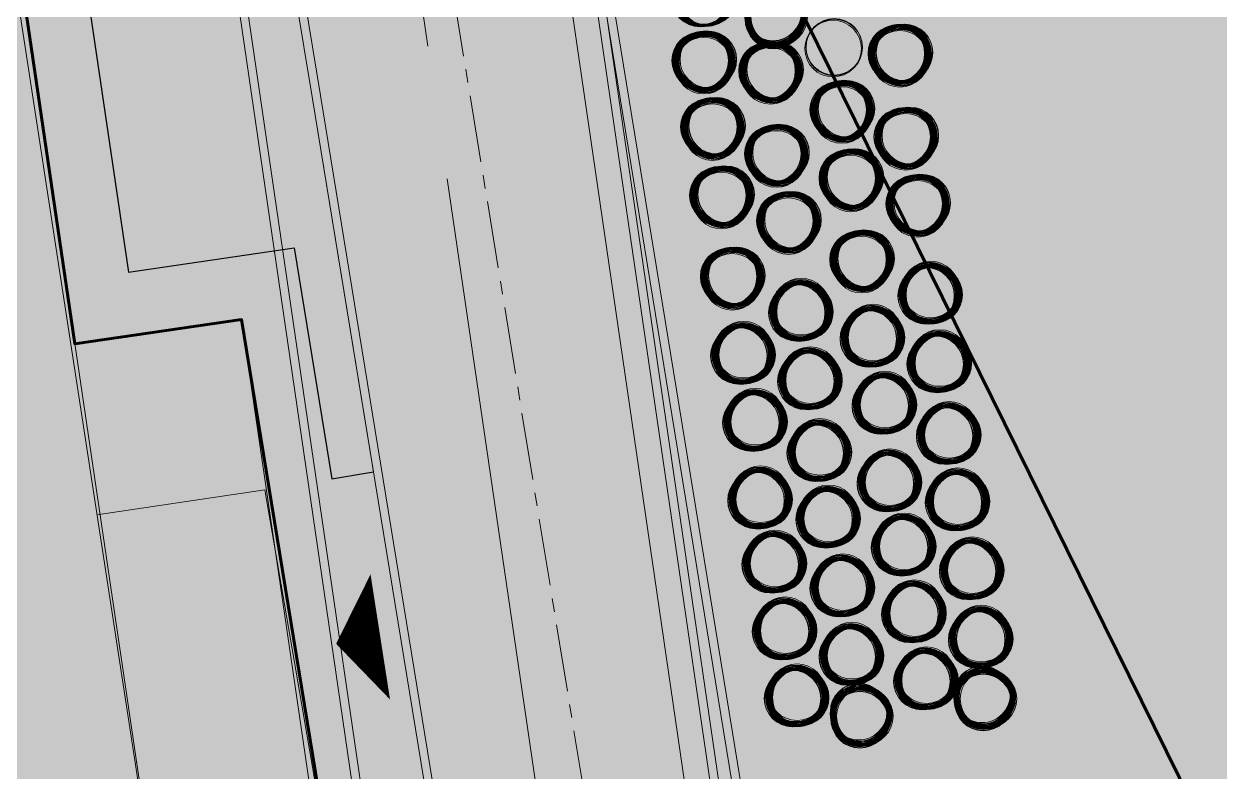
# Model space of a CAD drawing. Header units: metres. Extents: x 2 to 659295185, y -28 to 1124222152.
# Drawn here: x 656991.47 to 657019.82, y 1124601.8 to 1124619.52 of the extents above; entities that cross this region are included whole.
import ezdxf

# ---------------------------------------------------------------- set-up
doc = ezdxf.new("R2010")
doc.units = ezdxf.units.M
doc.header["$MEASUREMENT"] = 0
doc.linetypes.add('CENTER', pattern=[50.8, 31.75, -6.35, 6.35, -6.35])
for name, color, linetype, lineweight in [("a''brocal", 220, 'CONTINUOUS', 15), ('area verde', 76, 'CONTINUOUS', 13), ('ZONIFICACION', 7, 'CONTINUOUS', 30)]:
    doc.layers.add(name, color=color, linetype=linetype, lineweight=lineweight)
doc.layers.add('Fabrica malla electrosoldada', color=7, linetype='CONTINUOUS', lineweight=15, true_color=0x7fc867)

# ---------------------------------------------------------------- blocks, each defined once
blk = doc.blocks.new('FABRICA DE MALLA ELECTROSOLDADA')
at = {"layer": "a''brocal"}
for p, q in [((656998.245, 1124632.003), (657011.904, 1124548.49)), ((656998.443, 1124632.035), (657012.134, 1124548.321)), ((656991.084, 1124631.18), (656994.559, 1124609.936)), ((656991.282, 1124631.212), (656994.756, 1124609.969)), ((656994.559, 1124609.936), (656996.012, 1124601.051)), ((656994.559, 1124609.936), (656997.292, 1124593.22)), ((656994.756, 1124609.969), (656999.609, 1124580.294))]:
    blk.add_line(p, q, dxfattribs=at)
at = {"layer": 'Fabrica malla electrosoldada', "color": 9, "linetype": 'CENTER', "ltscale": 0.5}
blk.add_line((656994.087, 1124633.124, 409.595), (657002.832, 1124573.316, 409.595), dxfattribs=at)
at = {"layer": 'Fabrica malla electrosoldada', "color": 9, "ltscale": 0.2}
for p, q in [((656998.607, 1124631.931, 409.595), (657006.743, 1124576.283, 409.595)), ((656997.815, 1124631.822, 409.595), (657005.952, 1124576.167, 409.595)), ((656998.409, 1124631.904, 409.595), (657006.574, 1124576.056, 409.595)), ((656990.286, 1124630.785, 409.595), (656998.461, 1124574.87, 409.595)), ((656990.087, 1124630.757, 409.595), (656998.234, 1124575.039, 409.595))]:
    blk.add_line(p, q, dxfattribs=at)
at = {"layer": 'Fabrica malla electrosoldada', "color": 1, "lineweight": 70, "ltscale": 4}
blk.add_line((657000.225, 1124623.972), (657015.905, 1124592.22, 408.451), dxfattribs=at)
at = {"layer": 'Fabrica malla electrosoldada', "linetype": 'CENTER', "lineweight": 15, "ltscale": 0.05}
blk.add_line((656996.254, 1124622.492), (657003.063, 1124580.859), dxfattribs=at)
at = {"layer": 'Fabrica malla electrosoldada', "color": 5, "lineweight": 30, "ltscale": 4}
for p, q in [((656989.266, 1124612.141), (656990.204, 1124605.781)), ((656990.204, 1124605.781), (656994.131, 1124606.355)), ((656994.131, 1124606.355), (656995.025, 1124600.889)), ((656995.025, 1124600.889), (656996.012, 1124601.051))]:
    blk.add_line(p, q, dxfattribs=at)
at = {"layer": 'Fabrica malla electrosoldada', "ltscale": 0.2}
for p, q in [((656988.931, 1124604.079, 409.595), (656992.889, 1124604.658, 409.595)), ((656992.889, 1124604.658, 409.595), (656994.625, 1124592.784, 409.595))]:
    blk.add_line(p, q, dxfattribs=at)
at = {"layer": 'Fabrica malla electrosoldada', "linetype": 'Continuous'}
for p, q in [((656989.46, 1124600.037, 409.585), (656993.435, 1124600.628, 409.589)), ((656993.435, 1124600.628, 409.589), (656995.552, 1124588.373, 409.577))]:
    blk.add_line(p, q, dxfattribs=at)
at = {"layer": 'Fabrica malla electrosoldada', "color": 7, "lineweight": 70, "ltscale": 4, "elevation": 409.553, "flags": 128}
blk.add_lwpolyline([(656970.654, 1124609.394), (656987.782, 1124611.922), (656988.939, 1124604.08), (656992.889, 1124604.658), (656995.552, 1124588.373), (656991.349, 1124587.749), (656993.121, 1124576.244), (656975.945, 1124573.767), (656975.118, 1124579.662), (656970.383, 1124578.959), (656966.699, 1124602.797), (656971.559, 1124603.519), (656970.654, 1124609.394)], close=True, dxfattribs=at)
at = {"layer": 'Fabrica malla electrosoldada', "linetype": 'Continuous'}
for points, elevation in [([(656976.15, 1124573.723), (656993.121, 1124576.244), (656987.629, 1124611.935), (656970.654, 1124609.394), (656976.15, 1124573.723)], 409.553), ([(656970.938, 1124609.469), (656987.777, 1124611.954), (656993.027, 1124576.379), (656975.945, 1124573.767), (656970.938, 1124609.469)], 409.595)]:
    blk.add_lwpolyline(points, dxfattribs=dict(at, elevation=elevation))
at = {"layer": 'Fabrica malla electrosoldada', "color": 1, "lineweight": 30, "ltscale": 4, "flags": 128}
blk.add_lwpolyline([(656996.175, 1124597.143, 3, 0, 0), (656995.129, 1124596.98, 0, 0, 0)], format="xyseb", dxfattribs=at)
at = {"layer": 'Fabrica malla electrosoldada', "color": 9, "lineweight": 13}
for centre in [(657003.751, 1124612.265), (657003.757, 1124612.265), (657003.781, 1124612.309), (657003.784, 1124612.292), (657003.787, 1124612.269), (657003.807, 1124612.26), (657003.811, 1124612.272), (657003.817, 1124612.273), (657003.839, 1124612.276), (657003.841, 1124612.317), (657003.843, 1124612.3), (657003.846, 1124612.277), (657003.846, 1124612.277), (657003.851, 1124612.278), (657003.852, 1124612.278), (657003.866, 1124612.268), (657003.876, 1124612.321), (657003.879, 1124612.305), (657003.882, 1124612.282), (657003.899, 1124612.284), (657003.902, 1124612.273), (657003.911, 1124612.286), (657003.934, 1124612.289), (657003.946, 1124612.29), (657005.478, 1124611.878), (657005.482, 1124611.933), (657005.483, 1124611.927), (657005.486, 1124611.818), (657005.487, 1124611.898), (657005.49, 1124611.874), (657005.49, 1124611.783), (657005.491, 1124611.868), (657005.494, 1124611.845), (657005.495, 1124611.838), (657005.495, 1124611.838), (657005.496, 1124611.833), (657005.496, 1124611.832), (657005.5, 1124611.803), (657005.502, 1124611.785), (657005.504, 1124611.774), (657005.507, 1124611.75), (657005.508, 1124611.738), (657005.51, 1124611.901), (657005.518, 1124611.841), (657005.523, 1124611.806), (657005.527, 1124611.903), (657005.534, 1124611.843), (657005.539, 1124611.808), (657005.551, 1124611.875), (657005.557, 1124611.828), (657005.559, 1124611.815), (657005.562, 1124611.883), (657005.562, 1124611.877), (657005.564, 1124611.78), (657005.566, 1124611.848), (657005.573, 1124611.795), (657005.575, 1124611.783), (657005.589, 1124611.851), (657005.606, 1124611.853), (657005.63, 1124611.825), (657006.933, 1124611.117), (657006.907, 1124611.076), (657006.935, 1124611.101), (657008.406, 1124610.957), (657008.417, 1124610.958), (657008.441, 1124610.961), (657008.447, 1124610.901), (657008.45, 1124610.975), (657008.451, 1124610.89), (657008.453, 1124610.963), (657008.462, 1124610.892), (657008.47, 1124610.965), (657008.473, 1124610.942), (657008.475, 1124610.926), (657008.483, 1124610.906), (657008.486, 1124610.979), (657008.492, 1124610.835), (657008.495, 1124610.908), (657008.5, 1124610.969), (657008.501, 1124610.969), (657008.506, 1124610.97), (657008.506, 1124610.97), (657008.509, 1124610.947), (657008.511, 1124610.931), (657008.512, 1124610.971), (657008.515, 1124610.899), (657008.518, 1124610.876), (657008.521, 1124610.859), (657008.535, 1124610.974), (657008.541, 1124610.975), (657008.542, 1124610.914), (657008.545, 1124610.903), (657008.545, 1124610.987), (657008.551, 1124610.903), (657008.565, 1124610.978), (657008.568, 1124610.955), (657008.57, 1124610.938), (657008.595, 1124610.982), (657008.601, 1124610.982), (657003.755, 1124610.793), (657003.767, 1124610.794), (657003.79, 1124610.797), (657003.797, 1124610.737), (657003.799, 1124610.811), (657003.8, 1124610.726), (657003.802, 1124610.799), (657003.812, 1124610.728), (657003.819, 1124610.801), (657003.822, 1124610.778), (657003.825, 1124610.762), (657003.832, 1124610.742), (657003.835, 1124610.815), (657003.842, 1124610.671), (657003.844, 1124610.744), (657003.849, 1124610.805), (657003.85, 1124610.805), (657003.855, 1124610.806), (657003.855, 1124610.806), (657003.858, 1124610.783), (657003.86, 1124610.767), (657003.862, 1124610.807), (657003.864, 1124610.735), (657003.868, 1124610.712), (657003.87, 1124610.695), (657003.884, 1124610.81), (657003.89, 1124610.811), (657003.892, 1124610.75), (657003.894, 1124610.823), (657003.894, 1124610.739), (657003.9, 1124610.739), (657003.914, 1124610.814), (657003.917, 1124610.791), (657003.92, 1124610.774), (657003.944, 1124610.818), (657003.95, 1124610.818), (657005.34, 1124610.551), (657005.352, 1124610.553), (657005.375, 1124610.556), (657005.384, 1124610.569), (657005.387, 1124610.558), (657005.404, 1124610.56), (657005.42, 1124610.574), (657005.434, 1124610.564), (657005.435, 1124610.564), (657005.44, 1124610.565), (657005.44, 1124610.565), (657005.447, 1124610.565), (657005.469, 1124610.568), (657005.475, 1124610.569), (657005.479, 1124610.582), (657005.499, 1124610.572), (657005.503, 1124610.549), (657005.529, 1124610.576), (657005.535, 1124610.577), (657005.382, 1124610.496), (657005.385, 1124610.485), (657005.397, 1124610.486), (657005.407, 1124610.537), (657005.41, 1124610.52), (657005.417, 1124610.501), (657005.427, 1124610.429), (657005.429, 1124610.503), (657005.443, 1124610.542), (657005.445, 1124610.525), (657005.449, 1124610.493), (657005.453, 1124610.47), (657005.455, 1124610.454), (657005.477, 1124610.508), (657005.479, 1124610.497), (657005.485, 1124610.498), (657005.505, 1124610.533), (657007.029, 1124609.625), (657007.04, 1124609.627), (657007.064, 1124609.63), (657007.07, 1124609.57), (657007.073, 1124609.643), (657007.074, 1124609.559), (657007.076, 1124609.631), (657007.085, 1124609.56), (657007.093, 1124609.634), (657007.096, 1124609.611), (657007.098, 1124609.594), (657007.106, 1124609.574), (657007.109, 1124609.648), (657007.115, 1124609.503), (657007.118, 1124609.576), (657007.123, 1124609.637), (657007.124, 1124609.638), (657007.128, 1124609.638), (657007.129, 1124609.638), (657007.132, 1124609.615), (657007.134, 1124609.599), (657007.135, 1124609.639), (657007.138, 1124609.567), (657007.141, 1124609.544), (657007.143, 1124609.528), (657007.158, 1124609.642), (657007.164, 1124609.643), (657007.165, 1124609.582), (657007.168, 1124609.571), (657007.168, 1124609.655), (657007.174, 1124609.572), (657007.188, 1124609.646), (657007.191, 1124609.623), (657007.193, 1124609.607), (657007.218, 1124609.65), (657007.223, 1124609.651), (657003.963, 1124609.22), (657003.975, 1124609.221), (657003.998, 1124609.224), (657004.005, 1124609.164), (657004.007, 1124609.238), (657004.008, 1124609.153), (657004.01, 1124609.226), (657004.02, 1124609.155), (657004.027, 1124609.228), (657004.03, 1124609.205), (657004.033, 1124609.189), (657004.04, 1124609.169), (657004.043, 1124609.242), (657004.052, 1124609.171), (657004.057, 1124609.232), (657004.058, 1124609.232), (657004.063, 1124609.233), (657004.063, 1124609.233), (657004.066, 1124609.21), (657004.068, 1124609.194), (657004.07, 1124609.234), (657004.072, 1124609.162), (657004.075, 1124609.139), (657004.092, 1124609.237), (657004.098, 1124609.238), (657004.1, 1124609.177), (657004.102, 1124609.25), (657004.102, 1124609.166), (657004.108, 1124609.166), (657004.122, 1124609.241), (657004.125, 1124609.218), (657004.128, 1124609.201), (657004.152, 1124609.245), (657004.158, 1124609.245), (657004.05, 1124609.098), (657004.078, 1124609.122), (657008.543, 1124608.988), (657008.554, 1124608.99), (657008.578, 1124608.993), (657008.584, 1124608.933), (657008.587, 1124609.006), (657008.588, 1124608.922), (657008.59, 1124608.994), (657008.599, 1124608.923), (657008.607, 1124608.997), (657008.61, 1124608.973), (657008.612, 1124608.957), (657008.62, 1124608.937), (657008.623, 1124609.011), (657008.629, 1124608.866), (657008.632, 1124608.939), (657008.637, 1124609), (657008.638, 1124609.001), (657008.643, 1124609.001), (657008.643, 1124609.001), (657008.646, 1124608.978), (657008.648, 1124608.962), (657008.649, 1124609.002), (657008.652, 1124608.93), (657008.655, 1124608.907), (657008.657, 1124608.891), (657008.672, 1124609.005), (657008.678, 1124609.006), (657008.679, 1124608.945), (657008.682, 1124608.934), (657008.682, 1124609.018), (657008.688, 1124608.935), (657008.702, 1124609.009), (657008.705, 1124608.986), (657008.707, 1124608.97), (657008.732, 1124609.013), (657008.738, 1124609.014), (657005.477, 1124608.583), (657005.489, 1124608.584), (657005.512, 1124608.587), (657005.521, 1124608.6), (657005.524, 1124608.589), (657005.541, 1124608.591), (657005.544, 1124608.568), (657005.557, 1124608.605), (657005.571, 1124608.595), (657005.572, 1124608.595), (657005.577, 1124608.596), (657005.577, 1124608.596), (657005.58, 1124608.573), (657005.584, 1124608.597), (657005.606, 1124608.6), (657005.612, 1124608.601), (657005.616, 1124608.613), (657005.636, 1124608.604), (657005.639, 1124608.581), (657005.642, 1124608.564), (657005.666, 1124608.608), (657005.672, 1124608.608), (657005.519, 1124608.527), (657005.522, 1124608.516), (657005.534, 1124608.518), (657005.547, 1124608.552), (657005.554, 1124608.532), (657005.564, 1124608.461), (657005.566, 1124608.534), (657005.582, 1124608.557), (657005.586, 1124608.525), (657005.59, 1124608.502), (657005.592, 1124608.485), (657005.614, 1124608.54), (657005.616, 1124608.529), (657005.622, 1124608.529), (657007.243, 1124608.004), (657007.255, 1124608.005), (657007.279, 1124608.008), (657007.288, 1124608.021), (657007.29, 1124608.01), (657007.308, 1124608.012), (657007.323, 1124608.026), (657007.337, 1124608.016), (657007.338, 1124608.016), (657007.343, 1124608.017), (657007.343, 1124608.017), (657007.346, 1124607.994), (657007.35, 1124608.018), (657007.373, 1124608.021), (657007.378, 1124608.022), (657007.383, 1124608.034), (657007.403, 1124608.025), (657007.406, 1124608.002), (657007.432, 1124608.029), (657007.438, 1124608.029), (657007.285, 1124607.948), (657007.288, 1124607.937), (657007.3, 1124607.939), (657007.311, 1124607.989), (657007.313, 1124607.973), (657007.32, 1124607.953), (657007.33, 1124607.882), (657007.333, 1124607.955), (657007.348, 1124607.977), (657007.353, 1124607.946), (657007.356, 1124607.923), (657007.358, 1124607.906), (657007.38, 1124607.961), (657007.382, 1124607.95), (657007.388, 1124607.95), (657007.408, 1124607.985), (657004.177, 1124607.598), (657004.189, 1124607.6), (657004.213, 1124607.603), (657004.219, 1124607.543), (657004.222, 1124607.616), (657004.222, 1124607.532), (657004.225, 1124607.605), (657004.234, 1124607.533), (657004.242, 1124607.607), (657004.245, 1124607.584), (657004.247, 1124607.567), (657004.255, 1124607.548), (657004.257, 1124607.621), (657004.264, 1124607.476), (657004.267, 1124607.55), (657004.271, 1124607.611), (657004.272, 1124607.611), (657004.277, 1124607.612), (657004.277, 1124607.611), (657004.28, 1124607.588), (657004.283, 1124607.572), (657004.284, 1124607.612), (657004.287, 1124607.54), (657004.29, 1124607.517), (657004.292, 1124607.501), (657004.307, 1124607.615), (657004.313, 1124607.616), (657004.314, 1124607.555), (657004.316, 1124607.544), (657004.317, 1124607.629), (657004.322, 1124607.545), (657004.337, 1124607.619), (657004.34, 1124607.596), (657004.342, 1124607.58), (657004.366, 1124607.623), (657004.372, 1124607.624), (657008.966, 1124607.431), (657009.016, 1124607.425), (657009.021, 1124607.426), (657008.826, 1124607.4), (657008.838, 1124607.402), (657008.862, 1124607.405), (657008.868, 1124607.345), (657008.871, 1124607.418), (657008.872, 1124607.334), (657008.874, 1124607.407), (657008.883, 1124607.335), (657008.891, 1124607.409), (657008.894, 1124607.386), (657008.896, 1124607.37), (657008.904, 1124607.35), (657008.907, 1124607.423), (657008.913, 1124607.279), (657008.916, 1124607.352), (657008.921, 1124607.413), (657008.922, 1124607.413), (657008.926, 1124607.414), (657008.927, 1124607.414), (657008.93, 1124607.391), (657008.932, 1124607.374), (657008.933, 1124607.415), (657008.936, 1124607.342), (657008.939, 1124607.319), (657008.941, 1124607.303), (657008.956, 1124607.418), (657008.962, 1124607.418), (657008.963, 1124607.358), (657008.966, 1124607.346), (657008.971, 1124607.347), (657008.986, 1124607.422), (657008.989, 1124607.398), (657008.991, 1124607.382), (657005.761, 1124606.995), (657005.772, 1124606.997), (657005.796, 1124607), (657005.802, 1124606.94), (657005.805, 1124607.013), (657005.806, 1124606.929), (657005.808, 1124607.001), (657005.818, 1124606.93), (657005.825, 1124607.004), (657005.828, 1124606.981), (657005.831, 1124606.964), (657005.838, 1124606.944), (657005.841, 1124607.018), (657005.848, 1124606.873), (657005.85, 1124606.946), (657005.855, 1124607.007), (657005.856, 1124607.008), (657005.861, 1124607.008), (657005.861, 1124607.008), (657005.864, 1124606.985), (657005.866, 1124606.969), (657005.867, 1124607.009), (657005.87, 1124606.937), (657005.873, 1124606.914), (657005.876, 1124606.898), (657005.89, 1124607.012), (657005.896, 1124607.013), (657005.897, 1124606.952), (657005.9, 1124607.025), (657005.9, 1124606.941), (657005.906, 1124606.942), (657005.92, 1124607.016), (657005.923, 1124606.993), (657005.926, 1124606.977), (657005.95, 1124607.02), (657005.956, 1124607.021), (657007.497, 1124606.081), (657007.509, 1124606.083), (657007.533, 1124606.086), (657007.539, 1124606.026), (657007.542, 1124606.099), (657007.542, 1124606.015), (657007.545, 1124606.087), (657007.554, 1124606.016), (657007.562, 1124606.09), (657007.565, 1124606.067), (657007.567, 1124606.05), (657007.575, 1124606.03), (657007.577, 1124606.104), (657007.587, 1124606.032), (657007.591, 1124606.093), (657007.592, 1124606.094), (657007.597, 1124606.094), (657007.597, 1124606.094), (657007.6, 1124606.071), (657007.603, 1124606.055), (657007.604, 1124606.095), (657007.607, 1124606.023), (657007.627, 1124606.098), (657007.633, 1124606.099), (657007.634, 1124606.038), (657007.636, 1124606.027), (657007.637, 1124606.111), (657007.642, 1124606.028), (657007.657, 1124606.102), (657007.66, 1124606.079), (657007.662, 1124606.063), (657007.686, 1124606.106), (657007.692, 1124606.107), (657007.584, 1124605.959), (657007.61, 1124606), (657007.612, 1124605.984), (657004.431, 1124605.676), (657004.443, 1124605.677), (657004.467, 1124605.68), (657004.473, 1124605.62), (657004.476, 1124605.694), (657004.476, 1124605.609), (657004.479, 1124605.682), (657004.488, 1124605.611), (657004.496, 1124605.684), (657004.499, 1124605.661), (657004.501, 1124605.645), (657004.509, 1124605.625), (657004.512, 1124605.698), (657004.518, 1124605.554), (657004.521, 1124605.627), (657004.525, 1124605.688), (657004.526, 1124605.688), (657004.532, 1124605.689), (657004.531, 1124605.689), (657004.535, 1124605.666), (657004.537, 1124605.65), (657004.538, 1124605.69), (657004.541, 1124605.618), (657004.544, 1124605.595), (657004.546, 1124605.578), (657004.561, 1124605.693), (657004.567, 1124605.694), (657004.568, 1124605.633), (657004.57, 1124605.622), (657004.571, 1124605.706), (657004.576, 1124605.622), (657004.591, 1124605.697), (657004.594, 1124605.674), (657004.596, 1124605.657), (657004.62, 1124605.701), (657004.626, 1124605.701), (657009.11, 1124605.222), (657009.116, 1124605.223), (657009.141, 1124605.266), (657009.143, 1124605.25), (657009.146, 1124605.227), (657009.16, 1124605.301), (657009.166, 1124605.302), (657009.166, 1124605.217), (657009.169, 1124605.291), (657009.17, 1124605.23), (657009.176, 1124605.231), (657009.191, 1124605.345), (657009.193, 1124605.329), (657009.196, 1124605.306), (657009.199, 1124605.234), (657009.2, 1124605.274), (657009.202, 1124605.258), (657009.205, 1124605.235), (657009.206, 1124605.235), (657009.21, 1124605.235), (657009.211, 1124605.235), (657009.216, 1124605.296), (657009.219, 1124605.37), (657009.225, 1124605.225), (657009.228, 1124605.299), (657009.236, 1124605.279), (657009.238, 1124605.262), (657009.241, 1124605.239), (657009.249, 1124605.313), (657009.258, 1124605.242), (657009.26, 1124605.314), (657009.261, 1124605.23), (657009.264, 1124605.303), (657009.27, 1124605.243), (657009.294, 1124605.246), (657009.305, 1124605.248), (657006.095, 1124604.896), (657006.1, 1124604.897), (657006.103, 1124604.885), (657006.125, 1124604.94), (657006.127, 1124604.923), (657006.13, 1124604.9), (657006.15, 1124604.891), (657006.153, 1124604.964), (657006.162, 1124604.893), (657006.17, 1124604.873), (657006.183, 1124604.907), (657006.195, 1124604.909), (657006.198, 1124604.898), (657006.045, 1124604.817), (657006.051, 1124604.817), (657006.075, 1124604.861), (657006.077, 1124604.844), (657006.08, 1124604.821), (657006.1, 1124604.812), (657006.104, 1124604.825), (657006.11, 1124604.825), (657006.133, 1124604.828), (657006.134, 1124604.869), (657006.136, 1124604.852), (657006.14, 1124604.829), (657006.139, 1124604.829), (657006.145, 1124604.83), (657006.146, 1124604.83), (657006.159, 1124604.82), (657006.172, 1124604.857), (657006.175, 1124604.834), (657006.192, 1124604.836), (657006.195, 1124604.825), (657006.204, 1124604.838), (657006.228, 1124604.841), (657006.24, 1124604.842), (657007.821, 1124604.327), (657007.823, 1124604.311), (657007.849, 1124604.351), (657007.741, 1124604.204), (657007.747, 1124604.205), (657007.771, 1124604.248), (657007.773, 1124604.232), (657007.777, 1124604.208), (657007.791, 1124604.283), (657007.797, 1124604.199), (657007.797, 1124604.284), (657007.799, 1124604.272), (657007.801, 1124604.212), (657007.807, 1124604.212), (657007.827, 1124604.288), (657007.829, 1124604.215), (657007.831, 1124604.256), (657007.833, 1124604.239), (657007.836, 1124604.216), (657007.836, 1124604.216), (657007.841, 1124604.217), (657007.842, 1124604.217), (657007.847, 1124604.278), (657007.856, 1124604.207), (657007.859, 1124604.28), (657007.866, 1124604.26), (657007.869, 1124604.244), (657007.872, 1124604.221), (657007.879, 1124604.295), (657007.889, 1124604.223), (657007.891, 1124604.296), (657007.892, 1124604.212), (657007.894, 1124604.285), (657007.901, 1124604.225), (657007.924, 1124604.228), (657007.936, 1124604.23), (657004.675, 1124603.798), (657004.681, 1124603.799), (657004.706, 1124603.843), (657004.708, 1124603.826), (657004.711, 1124603.803), (657004.725, 1124603.878), (657004.731, 1124603.794), (657004.731, 1124603.878), (657004.734, 1124603.867), (657004.735, 1124603.806), (657004.741, 1124603.807), (657004.755, 1124603.922), (657004.758, 1124603.905), (657004.761, 1124603.882), (657004.764, 1124603.81), (657004.765, 1124603.85), (657004.767, 1124603.834), (657004.77, 1124603.811), (657004.77, 1124603.811), (657004.775, 1124603.812), (657004.776, 1124603.812), (657004.781, 1124603.873), (657004.784, 1124603.946), (657004.79, 1124603.802), (657004.793, 1124603.875), (657004.801, 1124603.855), (657004.803, 1124603.839), (657004.806, 1124603.816), (657004.814, 1124603.889), (657004.823, 1124603.818), (657004.825, 1124603.891), (657004.826, 1124603.806), (657004.829, 1124603.88), (657004.835, 1124603.82), (657004.859, 1124603.823), (657004.87, 1124603.824), (657009.433, 1124603.748), (657009.325, 1124603.601), (657009.331, 1124603.601), (657009.355, 1124603.645), (657009.357, 1124603.628), (657009.36, 1124603.605), (657009.375, 1124603.68), (657009.381, 1124603.68), (657009.38, 1124603.596), (657009.383, 1124603.669), (657009.384, 1124603.608), (657009.39, 1124603.609), (657009.405, 1124603.724), (657009.407, 1124603.707), (657009.41, 1124603.684), (657009.413, 1124603.612), (657009.414, 1124603.653), (657009.416, 1124603.636), (657009.42, 1124603.613), (657009.42, 1124603.613), (657009.426, 1124603.614), (657009.425, 1124603.614), (657009.43, 1124603.675), (657009.44, 1124603.604), (657009.442, 1124603.677), (657009.45, 1124603.657), (657009.452, 1124603.641), (657009.455, 1124603.618), (657009.463, 1124603.691), (657009.472, 1124603.62), (657009.475, 1124603.693), (657009.475, 1124603.609), (657009.478, 1124603.682), (657009.484, 1124603.622), (657009.508, 1124603.625), (657009.52, 1124603.626), (657006.259, 1124603.195), (657006.265, 1124603.196), (657006.289, 1124603.239), (657006.291, 1124603.223), (657006.294, 1124603.2), (657006.309, 1124603.274), (657006.314, 1124603.191), (657006.315, 1124603.275), (657006.317, 1124603.264), (657006.318, 1124603.203), (657006.324, 1124603.204), (657006.339, 1124603.318), (657006.341, 1124603.302), (657006.344, 1124603.279), (657006.347, 1124603.207), (657006.348, 1124603.247), (657006.351, 1124603.231), (657006.354, 1124603.208), (657006.354, 1124603.208), (657006.359, 1124603.209), (657006.36, 1124603.209), (657006.364, 1124603.27), (657006.367, 1124603.343), (657006.374, 1124603.199), (657006.377, 1124603.272), (657006.384, 1124603.252), (657006.386, 1124603.236), (657006.389, 1124603.213), (657006.397, 1124603.286), (657006.407, 1124603.215), (657006.409, 1124603.288), (657006.409, 1124603.203), (657006.412, 1124603.276), (657006.418, 1124603.216), (657006.442, 1124603.22), (657006.454, 1124603.221), (657008.025, 1124602.616), (657008.031, 1124602.617), (657008.055, 1124602.66), (657008.057, 1124602.644), (657008.06, 1124602.621), (657008.075, 1124602.695), (657008.08, 1124602.612), (657008.081, 1124602.696), (657008.083, 1124602.685), (657008.085, 1124602.624), (657008.09, 1124602.625), (657008.105, 1124602.739), (657008.107, 1124602.723), (657008.11, 1124602.7), (657008.113, 1124602.628), (657008.115, 1124602.668), (657008.117, 1124602.652), (657008.12, 1124602.629), (657008.12, 1124602.629), (657008.125, 1124602.629), (657008.126, 1124602.63), (657008.13, 1124602.691), (657008.133, 1124602.764), (657008.14, 1124602.619), (657008.143, 1124602.693), (657008.15, 1124602.673), (657008.152, 1124602.657), (657008.155, 1124602.633), (657008.163, 1124602.707), (657008.173, 1124602.636), (657008.175, 1124602.708), (657008.176, 1124602.624), (657008.178, 1124602.697), (657008.185, 1124602.637), (657008.208, 1124602.64), (657008.22, 1124602.642), (657005.039, 1124602.334), (657005.068, 1124602.359), (657004.959, 1124602.211), (657004.965, 1124602.212), (657004.989, 1124602.255), (657004.992, 1124602.239), (657004.995, 1124602.216), (657005.009, 1124602.29), (657005.015, 1124602.206), (657005.015, 1124602.291), (657005.018, 1124602.28), (657005.019, 1124602.219), (657005.025, 1124602.22), (657005.042, 1124602.318), (657005.045, 1124602.295), (657005.048, 1124602.223), (657005.049, 1124602.263), (657005.051, 1124602.246), (657005.054, 1124602.223), (657005.054, 1124602.223), (657005.059, 1124602.224), (657005.06, 1124602.224), (657005.065, 1124602.285), (657005.074, 1124602.214), (657005.077, 1124602.287), (657005.084, 1124602.268), (657005.087, 1124602.251), (657005.09, 1124602.228), (657005.098, 1124602.302), (657005.107, 1124602.23), (657005.109, 1124602.303), (657005.11, 1124602.219), (657005.113, 1124602.292), (657005.119, 1124602.232), (657005.143, 1124602.235), (657005.154, 1124602.237), (657009.658, 1124602.047), (657009.55, 1124601.9), (657009.556, 1124601.9), (657009.58, 1124601.944), (657009.582, 1124601.927), (657009.585, 1124601.904), (657009.6, 1124601.979), (657009.606, 1124601.98), (657009.605, 1124601.895), (657009.608, 1124601.968), (657009.609, 1124601.908), (657009.615, 1124601.908), (657009.63, 1124602.023), (657009.632, 1124602.006), (657009.635, 1124601.983), (657009.638, 1124601.911), (657009.639, 1124601.952), (657009.641, 1124601.935), (657009.644, 1124601.912), (657009.645, 1124601.912), (657009.65, 1124601.913), (657009.651, 1124601.913), (657009.655, 1124601.974), (657009.664, 1124601.903), (657009.667, 1124601.976), (657009.675, 1124601.956), (657009.677, 1124601.94), (657009.68, 1124601.917), (657009.688, 1124601.99), (657009.697, 1124601.919), (657009.7, 1124601.992), (657009.7, 1124601.908), (657009.703, 1124601.981), (657009.709, 1124601.921), (657009.733, 1124601.924), (657009.745, 1124601.925), (657006.484, 1124601.494), (657006.49, 1124601.495), (657006.514, 1124601.538), (657006.516, 1124601.522), (657006.519, 1124601.499), (657006.534, 1124601.573), (657006.539, 1124601.49), (657006.54, 1124601.574), (657006.542, 1124601.563), (657006.543, 1124601.502), (657006.549, 1124601.503), (657006.564, 1124601.617), (657006.566, 1124601.601), (657006.569, 1124601.578), (657006.572, 1124601.506), (657006.573, 1124601.546), (657006.576, 1124601.53), (657006.579, 1124601.507), (657006.579, 1124601.507), (657006.584, 1124601.508), (657006.585, 1124601.508), (657006.589, 1124601.569), (657006.592, 1124601.642), (657006.599, 1124601.498), (657006.601, 1124601.571), (657006.609, 1124601.551), (657006.611, 1124601.535), (657006.614, 1124601.512), (657006.622, 1124601.585), (657006.631, 1124601.514), (657006.634, 1124601.587), (657006.634, 1124601.502), (657006.637, 1124601.576), (657006.643, 1124601.515), (657006.667, 1124601.519), (657006.679, 1124601.52), (657008.253, 1124600.926), (657008.145, 1124600.778), (657008.151, 1124600.779), (657008.175, 1124600.822), (657008.177, 1124600.806), (657008.18, 1124600.783), (657008.195, 1124600.857), (657008.201, 1124600.858), (657008.2, 1124600.774), (657008.203, 1124600.847), (657008.204, 1124600.786), (657008.21, 1124600.787), (657008.225, 1124600.901), (657008.227, 1124600.885), (657008.23, 1124600.862), (657008.233, 1124600.79), (657008.234, 1124600.83), (657008.237, 1124600.814), (657008.24, 1124600.791), (657008.24, 1124600.791), (657008.245, 1124600.791), (657008.246, 1124600.792), (657008.25, 1124600.853), (657008.26, 1124600.782), (657008.262, 1124600.855), (657008.27, 1124600.835), (657008.272, 1124600.819), (657008.275, 1124600.796), (657008.283, 1124600.869), (657008.292, 1124600.798), (657008.295, 1124600.871), (657008.295, 1124600.786), (657008.298, 1124600.859), (657008.304, 1124600.799), (657008.328, 1124600.803), (657008.34, 1124600.804), (657005.079, 1124600.373), (657005.085, 1124600.374), (657005.109, 1124600.417), (657005.111, 1124600.401), (657005.114, 1124600.378), (657005.129, 1124600.452), (657005.134, 1124600.368), (657005.135, 1124600.453), (657005.137, 1124600.442), (657005.138, 1124600.381), (657005.144, 1124600.382), (657005.159, 1124600.496), (657005.161, 1124600.48), (657005.164, 1124600.457), (657005.167, 1124600.385), (657005.169, 1124600.425), (657005.171, 1124600.409), (657005.174, 1124600.385), (657005.174, 1124600.385), (657005.179, 1124600.386), (657005.18, 1124600.386), (657005.184, 1124600.447), (657005.187, 1124600.521), (657005.194, 1124600.376), (657005.197, 1124600.449), (657005.204, 1124600.43), (657005.206, 1124600.413), (657005.209, 1124600.39), (657005.217, 1124600.464), (657005.227, 1124600.392), (657005.229, 1124600.465), (657005.229, 1124600.381), (657005.232, 1124600.454), (657005.238, 1124600.394), (657005.262, 1124600.397), (657005.274, 1124600.399), (657009.788, 1124600.371), (657009.79, 1124600.354), (657009.808, 1124600.406), (657009.814, 1124600.406), (657009.816, 1124600.395), (657009.838, 1124600.45), (657009.84, 1124600.433), (657009.843, 1124600.41), (657009.846, 1124600.338), (657009.847, 1124600.379), (657009.849, 1124600.362), (657009.852, 1124600.339), (657009.853, 1124600.339), (657009.858, 1124600.34), (657009.859, 1124600.34), (657009.863, 1124600.401), (657009.866, 1124600.474), (657009.875, 1124600.403), (657009.883, 1124600.383), (657009.885, 1124600.367), (657009.888, 1124600.344), (657009.896, 1124600.417), (657009.905, 1124600.346), (657009.908, 1124600.419), (657009.911, 1124600.408), (657009.917, 1124600.348), (657009.941, 1124600.351), (657009.953, 1124600.352), (657006.8, 1124600.069), (657009.758, 1124600.327), (657009.764, 1124600.327), (657009.793, 1124600.331), (657009.813, 1124600.322), (657009.817, 1124600.335), (657009.823, 1124600.335), (657009.872, 1124600.33), (657009.908, 1124600.335), (657006.692, 1124599.921), (657006.698, 1124599.922), (657006.722, 1124599.965), (657006.724, 1124599.949), (657006.727, 1124599.926), (657006.742, 1124600), (657006.748, 1124600.001), (657006.747, 1124599.917), (657006.75, 1124599.99), (657006.751, 1124599.929), (657006.757, 1124599.93), (657006.772, 1124600.044), (657006.774, 1124600.028), (657006.777, 1124600.005), (657006.78, 1124599.933), (657006.781, 1124599.973), (657006.784, 1124599.957), (657006.787, 1124599.934), (657006.787, 1124599.934), (657006.792, 1124599.935), (657006.793, 1124599.935), (657006.797, 1124599.996), (657006.807, 1124599.925), (657006.809, 1124599.998), (657006.817, 1124599.978), (657006.819, 1124599.962), (657006.822, 1124599.939), (657006.83, 1124600.012), (657006.839, 1124599.941), (657006.842, 1124600.014), (657006.842, 1124599.929), (657006.845, 1124600.003), (657006.851, 1124599.942), (657006.875, 1124599.946), (657006.887, 1124599.947), (657008.483, 1124599.26), (657008.489, 1124599.261), (657008.513, 1124599.304), (657008.515, 1124599.288), (657008.519, 1124599.264), (657008.533, 1124599.339), (657008.539, 1124599.255), (657008.539, 1124599.34), (657008.541, 1124599.328), (657008.543, 1124599.268), (657008.548, 1124599.268), (657008.563, 1124599.383), (657008.565, 1124599.367), (657008.569, 1124599.344), (657008.571, 1124599.271), (657008.573, 1124599.312), (657008.575, 1124599.295), (657008.578, 1124599.272), (657008.578, 1124599.272), (657008.583, 1124599.273), (657008.584, 1124599.273), (657008.589, 1124599.334), (657008.591, 1124599.407), (657008.598, 1124599.263), (657008.601, 1124599.336), (657008.608, 1124599.316), (657008.61, 1124599.3), (657008.614, 1124599.277), (657008.621, 1124599.351), (657008.631, 1124599.279), (657008.633, 1124599.352), (657008.634, 1124599.268), (657008.636, 1124599.341), (657008.643, 1124599.281), (657008.666, 1124599.284), (657008.678, 1124599.286), (657005.467, 1124598.934), (657005.473, 1124598.934), (657005.476, 1124598.923), (657005.497, 1124598.978), (657005.5, 1124598.961), (657005.503, 1124598.938), (657005.523, 1124598.929), (657005.526, 1124599.002), (657005.535, 1124598.931), (657005.556, 1124598.945), (657005.567, 1124598.947), (657005.571, 1124598.936), (657005.417, 1124598.854), (657005.423, 1124598.855), (657005.448, 1124598.899), (657005.45, 1124598.882), (657005.453, 1124598.859), (657005.473, 1124598.85), (657005.477, 1124598.862), (657005.483, 1124598.863), (657005.506, 1124598.866), (657005.507, 1124598.906), (657005.509, 1124598.89), (657005.512, 1124598.867), (657005.512, 1124598.867), (657005.517, 1124598.868), (657005.518, 1124598.868), (657005.532, 1124598.858), (657005.543, 1124598.911), (657005.545, 1124598.895), (657005.548, 1124598.872), (657005.565, 1124598.874), (657005.568, 1124598.862), (657005.577, 1124598.876), (657005.601, 1124598.879), (657005.612, 1124598.88), (657010.095, 1124598.695), (657010.1, 1124598.696), (657010.125, 1124598.739), (657010.127, 1124598.723), (657010.13, 1124598.7), (657010.145, 1124598.774), (657010.15, 1124598.775), (657010.15, 1124598.691), (657010.153, 1124598.764), (657010.154, 1124598.703), (657010.16, 1124598.704), (657010.175, 1124598.818), (657010.177, 1124598.802), (657010.18, 1124598.779), (657010.183, 1124598.707), (657010.184, 1124598.747), (657010.186, 1124598.731), (657010.189, 1124598.708), (657010.19, 1124598.708), (657010.195, 1124598.708), (657010.196, 1124598.709), (657010.2, 1124598.77), (657010.203, 1124598.843), (657010.209, 1124598.698), (657010.212, 1124598.772), (657010.22, 1124598.752), (657010.222, 1124598.735), (657010.225, 1124598.712), (657010.233, 1124598.786), (657010.242, 1124598.715), (657010.245, 1124598.787), (657010.245, 1124598.703), (657010.248, 1124598.776), (657010.254, 1124598.716), (657010.278, 1124598.719), (657010.29, 1124598.721), (657007.079, 1124598.369), (657007.085, 1124598.37), (657007.087, 1124598.358), (657007.109, 1124598.413), (657007.111, 1124598.397), (657007.114, 1124598.374), (657007.134, 1124598.364), (657007.137, 1124598.438), (657007.146, 1124598.366), (657007.167, 1124598.381), (657007.179, 1124598.382), (657007.182, 1124598.371), (657007.029, 1124598.29), (657007.035, 1124598.291), (657007.059, 1124598.334), (657007.061, 1124598.318), (657007.064, 1124598.295), (657007.084, 1124598.285), (657007.088, 1124598.298), (657007.094, 1124598.298), (657007.117, 1124598.302), (657007.118, 1124598.342), (657007.12, 1124598.325), (657007.123, 1124598.302), (657007.124, 1124598.302), (657007.13, 1124598.303), (657007.129, 1124598.303), (657007.143, 1124598.293), (657007.154, 1124598.346), (657007.156, 1124598.33), (657007.159, 1124598.307), (657007.176, 1124598.309), (657007.179, 1124598.298), (657007.188, 1124598.311), (657007.212, 1124598.314), (657007.224, 1124598.316), (657008.805, 1124597.8), (657008.834, 1124597.825), (657008.725, 1124597.677), (657008.731, 1124597.678), (657008.755, 1124597.721), (657008.758, 1124597.705), (657008.761, 1124597.682), (657008.775, 1124597.756), (657008.781, 1124597.672), (657008.781, 1124597.757), (657008.784, 1124597.746), (657008.785, 1124597.685), (657008.791, 1124597.686), (657008.808, 1124597.784), (657008.811, 1124597.761), (657008.814, 1124597.689), (657008.815, 1124597.729), (657008.817, 1124597.713), (657008.82, 1124597.689), (657008.82, 1124597.69), (657008.825, 1124597.69), (657008.826, 1124597.69), (657008.831, 1124597.751), (657008.84, 1124597.68), (657008.843, 1124597.753), (657008.851, 1124597.734), (657008.853, 1124597.717), (657008.856, 1124597.694), (657008.864, 1124597.768), (657008.873, 1124597.696), (657008.875, 1124597.769), (657008.876, 1124597.685), (657008.879, 1124597.758), (657008.885, 1124597.698), (657008.909, 1124597.701), (657008.92, 1124597.703), (657005.66, 1124597.272), (657005.665, 1124597.272), (657005.69, 1124597.316), (657005.692, 1124597.299), (657005.695, 1124597.276), (657005.71, 1124597.351), (657005.715, 1124597.351), (657005.715, 1124597.267), (657005.718, 1124597.34), (657005.719, 1124597.279), (657005.725, 1124597.28), (657005.74, 1124597.395), (657005.742, 1124597.378), (657005.745, 1124597.355), (657005.748, 1124597.283), (657005.749, 1124597.324), (657005.751, 1124597.307), (657005.754, 1124597.284), (657005.755, 1124597.284), (657005.76, 1124597.285), (657005.76, 1124597.285), (657005.765, 1124597.346), (657005.768, 1124597.419), (657005.774, 1124597.275), (657005.777, 1124597.348), (657005.785, 1124597.328), (657005.787, 1124597.312), (657005.79, 1124597.289), (657005.798, 1124597.362), (657005.807, 1124597.291), (657005.81, 1124597.364), (657005.81, 1124597.28), (657005.813, 1124597.353), (657005.819, 1124597.293), (657005.843, 1124597.296), (657005.855, 1124597.297), (657010.417, 1124597.221), (657010.309, 1124597.074), (657010.315, 1124597.075), (657010.339, 1124597.118), (657010.341, 1124597.102), (657010.344, 1124597.078), (657010.359, 1124597.153), (657010.364, 1124597.069), (657010.365, 1124597.154), (657010.367, 1124597.142), (657010.368, 1124597.082), (657010.374, 1124597.082), (657010.389, 1124597.197), (657010.391, 1124597.181), (657010.394, 1124597.157), (657010.397, 1124597.085), (657010.398, 1124597.126), (657010.401, 1124597.109), (657010.404, 1124597.086), (657010.404, 1124597.086), (657010.409, 1124597.087), (657010.41, 1124597.087), (657010.414, 1124597.148), (657010.424, 1124597.077), (657010.427, 1124597.15), (657010.434, 1124597.13), (657010.436, 1124597.114), (657010.439, 1124597.091), (657010.447, 1124597.164), (657010.457, 1124597.093), (657010.459, 1124597.166), (657010.459, 1124597.082), (657010.462, 1124597.155), (657010.468, 1124597.095), (657010.492, 1124597.098), (657010.504, 1124597.1), (657007.243, 1124596.668), (657007.249, 1124596.669), (657007.273, 1124596.713), (657007.275, 1124596.696), (657007.278, 1124596.673), (657007.293, 1124596.747), (657007.298, 1124596.664), (657007.299, 1124596.748), (657007.301, 1124596.737), (657007.303, 1124596.676), (657007.308, 1124596.677), (657007.323, 1124596.792), (657007.325, 1124596.775), (657007.328, 1124596.752), (657007.331, 1124596.68), (657007.333, 1124596.72), (657007.335, 1124596.704), (657007.338, 1124596.681), (657007.338, 1124596.681), (657007.343, 1124596.682), (657007.344, 1124596.682), (657007.348, 1124596.743), (657007.351, 1124596.816), (657007.358, 1124596.672), (657007.361, 1124596.745), (657007.368, 1124596.725), (657007.37, 1124596.709), (657007.373, 1124596.686), (657007.381, 1124596.759), (657007.391, 1124596.688), (657007.393, 1124596.761), (657007.394, 1124596.676), (657007.396, 1124596.75), (657007.403, 1124596.69), (657007.426, 1124596.693), (657007.438, 1124596.694), (657009.009, 1124596.089), (657009.015, 1124596.09), (657009.039, 1124596.133), (657009.042, 1124596.117), (657009.045, 1124596.094), (657009.059, 1124596.168), (657009.065, 1124596.085), (657009.065, 1124596.169), (657009.068, 1124596.158), (657009.069, 1124596.097), (657009.075, 1124596.098), (657009.089, 1124596.212), (657009.092, 1124596.196), (657009.095, 1124596.173), (657009.098, 1124596.101), (657009.099, 1124596.141), (657009.101, 1124596.125), (657009.104, 1124596.102), (657009.104, 1124596.102), (657009.109, 1124596.103), (657009.11, 1124596.103), (657009.115, 1124596.164), (657009.117, 1124596.237), (657009.124, 1124596.093), (657009.127, 1124596.166), (657009.134, 1124596.146), (657009.137, 1124596.13), (657009.14, 1124596.107), (657009.147, 1124596.18), (657009.157, 1124596.109), (657009.159, 1124596.182), (657009.16, 1124596.097), (657009.163, 1124596.171), (657009.169, 1124596.11), (657009.193, 1124596.114), (657009.204, 1124596.115), (657006.024, 1124595.807), (657006.052, 1124595.832), (657005.944, 1124595.684), (657005.949, 1124595.685), (657005.974, 1124595.728), (657005.976, 1124595.712), (657005.979, 1124595.689), (657005.994, 1124595.763), (657005.999, 1124595.764), (657005.999, 1124595.679), (657006.002, 1124595.753), (657006.003, 1124595.692), (657006.009, 1124595.693), (657006.026, 1124595.791), (657006.029, 1124595.768), (657006.032, 1124595.696), (657006.033, 1124595.736), (657006.035, 1124595.72), (657006.038, 1124595.697), (657006.039, 1124595.697), (657006.043, 1124595.697), (657006.044, 1124595.697), (657006.049, 1124595.758), (657006.058, 1124595.687), (657006.061, 1124595.761), (657006.069, 1124595.741), (657006.071, 1124595.724), (657006.074, 1124595.701), (657006.082, 1124595.775), (657006.091, 1124595.704), (657006.093, 1124595.776), (657006.094, 1124595.692), (657006.097, 1124595.765), (657006.103, 1124595.705), (657006.127, 1124595.708), (657006.139, 1124595.71), (657010.436, 1124595.727), (657010.44, 1124595.783), (657010.441, 1124595.777), (657010.444, 1124595.668), (657010.445, 1124595.747), (657010.448, 1124595.723), (657010.448, 1124595.632), (657010.449, 1124595.717), (657010.452, 1124595.695), (657010.453, 1124595.688), (657010.453, 1124595.688), (657010.453, 1124595.683), (657010.454, 1124595.682), (657010.458, 1124595.652), (657010.46, 1124595.635), (657010.461, 1124595.623), (657010.464, 1124595.6), (657010.466, 1124595.588), (657010.468, 1124595.75), (657010.476, 1124595.691), (657010.481, 1124595.655), (657010.484, 1124595.753), (657010.492, 1124595.693), (657010.497, 1124595.658), (657010.509, 1124595.725), (657010.515, 1124595.677), (657010.517, 1124595.665), (657010.519, 1124595.733), (657010.52, 1124595.727), (657010.521, 1124595.63), (657010.524, 1124595.697), (657010.531, 1124595.645), (657010.533, 1124595.633), (657010.547, 1124595.701), (657010.563, 1124595.703), (657010.588, 1124595.675), (657007.509, 1124595.317), (657007.513, 1124595.372), (657007.514, 1124595.366), (657007.517, 1124595.258), (657007.518, 1124595.337), (657007.521, 1124595.313), (657007.522, 1124595.307), (657007.525, 1124595.284), (657007.526, 1124595.278), (657007.526, 1124595.277), (657007.527, 1124595.272), (657007.527, 1124595.271), (657007.531, 1124595.242), (657007.541, 1124595.34), (657007.549, 1124595.281), (657007.554, 1124595.245), (657007.557, 1124595.342), (657007.565, 1124595.283), (657007.57, 1124595.247), (657007.582, 1124595.314), (657007.588, 1124595.267), (657007.59, 1124595.255), (657007.592, 1124595.322), (657007.593, 1124595.316), (657007.597, 1124595.287), (657007.604, 1124595.234), (657007.62, 1124595.29), (657007.636, 1124595.292), (657007.661, 1124595.264), (657007.521, 1124595.222), (657007.533, 1124595.225), (657007.534, 1124595.213), (657007.538, 1124595.189), (657007.539, 1124595.177), (657007.595, 1124595.219), (657007.606, 1124595.222)]:
    blk.add_circle(centre, 0.67, dxfattribs=at)

msp = doc.modelspace()

# ---------------------------------------------------------------- hatches: boundary and pattern name
at = {"layer": 'area verde'}
h = msp.add_hatch(color=256, dxfattribs=at)
h.dxf.hatch_style = 1
h.paths.add_polyline_path([(656808.3412, 1124487.2822), (656807.1538, 1124487.1086, 0.4137659), (656820.5339, 1124477.1574), (656820.3603, 1124478.3448, -0.4137153)])
h.paths.add_polyline_path([(656791.9966, 1124599.0741), (656790.8093, 1124598.9005), (656806.7198, 1124490.077), (656807.9071, 1124490.2506)])
h.paths.add_polyline_path([(656986.6319, 1124576.9556), (656988.5318, 1124563.1292), (656995.9171, 1124564.144), (656994.0172, 1124577.9704)], flags=9)
h.paths.add_polyline_path([(657002.1092, 1124565.0645), (657002.2776, 1124563.7907), (657002.9055, 1124563.8737), (657002.7371, 1124565.1475)], flags=9)
h.paths.add_polyline_path([(656998.582, 1124587.8349), (656998.98, 1124584.8251), (656999.908, 1124584.9478), (656999.5101, 1124587.9576)], flags=9)
h.paths.add_polyline_path([(656821.684, 1124512.8751), (656845.9565, 1124516.412), (656843.8041, 1124531.1833), (656819.5315, 1124527.6464)], flags=9)
h.paths.add_polyline_path([(656802.9479, 1124500.5363), (656801.9545, 1124507.9445), (656793.7848, 1124506.849), (656794.7781, 1124499.4409)], flags=25)
h.paths.add_polyline_path([(656804.0683, 1124539.4829), (656945.4755, 1124560.4646), (656943.2071, 1124575.7526), (656801.7999, 1124554.7708)], flags=9)
h.paths.add_polyline_path([(657050.625, 1124530.4296), (657049.6316, 1124537.8378), (657041.4619, 1124536.7423), (657042.4552, 1124529.3341)], flags=9)
h.paths.add_polyline_path([(656899.1535, 1124632.5031), (656906.5355, 1124633.6754), (656905.2427, 1124641.8162), (656897.8607, 1124640.6439)], flags=9)
h.paths.add_polyline_path([(656912.2024, 1124479.2985), (656919.5844, 1124480.4708), (656918.2916, 1124488.6117), (656910.9096, 1124487.4394)], flags=9)
h.paths.add_polyline_path([(656972.8873, 1124592.2578), (657023.0607, 1124599.5689), (657019.9367, 1124621.008), (656969.7633, 1124613.697)], flags=9)
h.paths.add_polyline_path([(656913.3252, 1124579.4734), (656940.7625, 1124583.4715), (656936.6672, 1124611.5757), (656909.2299, 1124607.5777)], flags=9)
h.paths.add_polyline_path([(656826.8865, 1124568.7359), (656855.4147, 1124572.8929), (656852.2907, 1124594.332), (656823.7625, 1124590.175)], flags=9)
h.paths.add_polyline_path([(656916.5988, 1124524.0645), (656945.1421, 1124528.2237), (656942.018, 1124549.6628), (656913.4747, 1124545.5036)], flags=9)
at = {"layer": 'ZONIFICACION', "true_color": 0xe2cada}
h = msp.add_hatch(color=254, dxfattribs=at)
h.dxf.hatch_style = 1
h.paths.add_polyline_path([(656887.1953, 1124553.7571), (656972.2182, 1124566.3419), (656961.7546, 1124633.6829), (656877.1962, 1124622.1452)])
edge = h.paths.add_edge_path()
edge.add_line((656974.9528, 1124548.7425), (656961.7547, 1124633.6829))
edge.add_line((656961.7547, 1124633.6829), (657008.9507, 1124640.1291))
edge.add_arc((657011.2293, 1124629.2875), 11.0785, 15.33079, 101.86938, ccw=False)
edge.add_line((657021.9136, 1124632.2165), (657032.8721, 1124557.0337))
edge.add_line((657032.8721, 1124557.0337), (656974.9528, 1124548.7425))
edge = h.paths.add_edge_path()
edge.add_line((656887.1953, 1124553.757), (656802.8507, 1124541.4254))
edge.add_line((656802.8507, 1124541.4254), (656794.3755, 1124599.393))
edge.add_arc((656805.4577, 1124601.0132), 11.2, 97.77495, 188.31798, ccw=False)
edge.add_line((656803.9426, 1124612.1103), (656877.1989, 1124622.1268))
edge.add_line((656877.1989, 1124622.1268), (656887.1953, 1124553.757))

# ---------------------------------------------------------------- block references
at = {"layer": 'Fabrica malla electrosoldada', "lineweight": 15}
msp.add_blockref('FABRICA DE MALLA ELECTROSOLDADA', (3.7448, 7.8591, 433.2399), dxfattribs=at)

doc.saveas('drawing.dxf')
